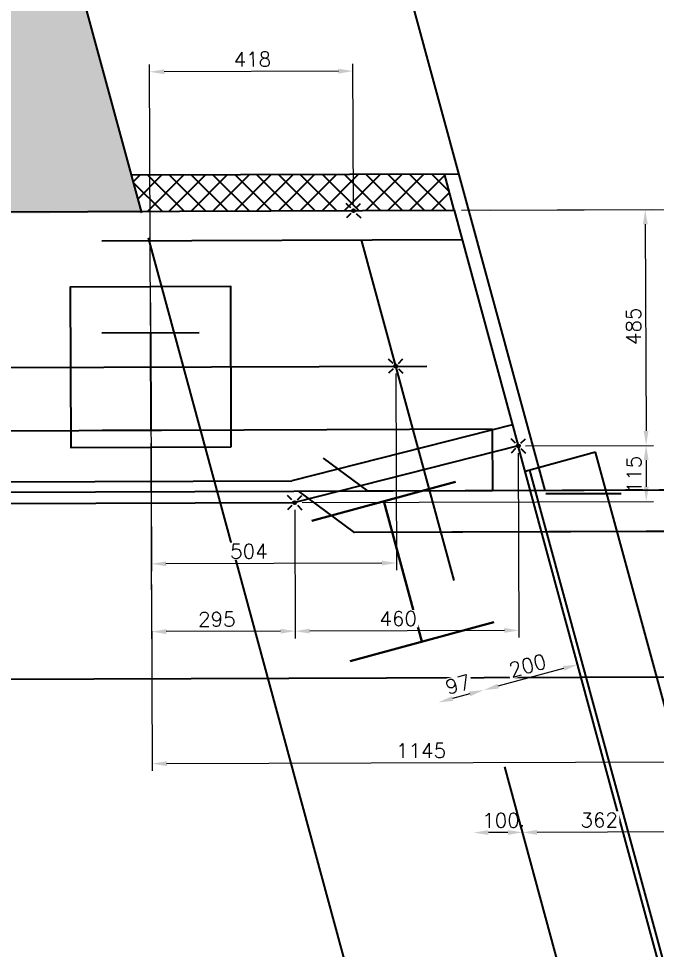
# Model space of a CAD drawing. Header units: metres. Extents: x -16741 to 19994, y 5629700 to 5668838.
# Drawn here: x 16724.744 to 16726.054, y 5649274.157 to 5649276.071 of the extents above; entities that cross this region are included whole.
import ezdxf

# ---------------------------------------------------------------- set-up
doc = ezdxf.new("R2010")
doc.units = ezdxf.units.M
for name, pattern in [('CB178108 - Hwy 560 Bridge Replacement Linework$0$CENTERX2', [101.6, 63.5, -12.7, 12.7, -12.7]), ('CB178108 - Hwy 560 Bridge Replacement Linework$0$HIDDEN2', [4.7625, 3.175, -1.5875]), ('CENTERX2', [101.6, 63.5, -12.7, 12.7, -12.7]), ('DGN Style 4', [17.145521, 8.572761, -4.28638, 0, -4.28638]), ('HIDDEN2', [4.7625, 3.175, -1.5875])]:
    doc.linetypes.add(name, pattern=pattern)
for name, color, linetype in [('CB178108 - Hwy 560 Bridge Replacement Linework$0$S-BR-BRIDGERAIL', 139, 'Continuous'), ('CB178108 - Hwy 560 Bridge Replacement Linework$0$S-BR-CEN', 1, 'CB178108 - Hwy 560 Bridge Replacement Linework$0$CENTERX2'), ('CB178108 - Hwy 560 Bridge Replacement Linework$0$S-BR-DECK', 2, 'Continuous'), ('CB178108 - Hwy 560 Bridge Replacement Linework$0$S-BR-DIM', 1, 'Continuous'), ('CB178108 - Hwy 560 Bridge Replacement Linework$0$S-BR-POST', 139, 'Continuous'), ('CB178108 - Hwy 560 Bridge Replacement Linework$0$S-BR-PRECAST', 21, 'Continuous'), ('Existing Highway 560 (Glenmore Tr) Surface$0$S-RD-EOP', 64, 'Continuous'), ('S-BR-ABUT', 21, 'Continuous'), ('S-BR-ABUTMENT-HDD-THIN', 67, 'HIDDEN2'), ('S-BR-BRIDGERAIL', 139, 'Continuous'), ('S-BR-CEN', 1, 'CENTERX2'), ('S-BR-DECK', 2, 'Continuous'), ('S-BR-DIM', 1, 'Continuous'), ('S-BR-PIER', 21, 'Continuous'), ('S-BR-PILE-HDD', 21, 'HIDDEN2'), ('S-BR-POST', 139, 'Continuous'), ('S-BR-PRECAST', 21, 'Continuous'), ('S-BR-RIP-RAP', 252, 'Continuous')]:
    doc.layers.add(name, color=color, linetype=linetype)
doc.layers.add('S-BR-CEN-DGN4', color=1, linetype='DGN Style 4', lineweight=30)
doc.layers.add('S-BR-ELEVATIONS-NPLOT', color=8, linetype='Continuous', plot=False)
doc.styles.add('AT Text Standard', font='simplex.shx', dxfattribs={"oblique": 1e-05, "height": 3})
doc.styles.add('AT_Font_Prop_3.0', font='font005.shx', dxfattribs={"height": 3})
doc.dimstyles.new('AT Dim Standard (Meters)', dxfattribs={"dimtxt": 3, "dimasz": 3, "dimexe": 1.5, "dimexo": 1.5, "dimgap": 1, "dimtad": 1, "dimdec": 3, "dimzin": 0, "dimdsep": 46, "dimtxsty": 'AT_Font_Prop_3.0', "dimcen": -1.5, "dimclrd": 256, "dimclre": 256, "dimclrt": 2, "dimaunit": 1, "dimadec": 3, "dimazin": 0, "dimtfac": 1, "dimtdec": 3, "dimtmove": 0, "dimatfit": 3, "dimfxl": 1, "dimtfill": 1, "dimtolj": 1, "dimtzin": 0, "dimlwd": 15, "dimlwe": 15, "dimarcsym": 0})
doc.dimstyles.new('AT Dim Standard (Millimeters)', dxfattribs={"dimtxt": 3, "dimasz": 3, "dimexe": 1.5, "dimexo": 1.5, "dimgap": 1, "dimtad": 1, "dimdec": 0, "dimlfac": 1000, "dimzin": 0, "dimdsep": 46, "dimtxsty": 'AT Text Standard', "dimcen": -1.5, "dimclrd": 256, "dimclre": 256, "dimclrt": 7, "dimaunit": 1, "dimadec": 3, "dimazin": 0, "dimtfac": 1, "dimtdec": 0, "dimtmove": 0, "dimatfit": 3, "dimfxl": 1, "dimtfill": 1, "dimtolj": 1, "dimtzin": 0, "dimlwd": 15, "dimlwe": 15, "dimarcsym": 0})

# ---------------------------------------------------------------- blocks, each defined once
blk = doc.blocks.new('HP')
at = {"layer": 'S-BR-PILE-HDD', "ltscale": 0.1}
for p, q in [((-0.153, 0.1495), (0.153, 0.1495)), ((0, -0.1495), (0, 0.1495)), ((-0.153, -0.1495), (0.153, -0.1495))]:
    blk.add_line(p, q, dxfattribs=at)
blk = doc.blocks.new('*D112')
at = {"layer": 'Defpoints', "color": 0, "lineweight": 30, "transparency": 16777216}
for p in [(16731.3667, 5649276.6154), (16725.1715, 5649276.5939), (16729.1688, 5649262.4477)]:
    blk.add_point(p, dxfattribs=at)
at = {"layer": 'S-BR-ELEVATIONS-NPLOT', "lineweight": 15, "transparency": 16777216}
for p, q in [((16725.2465, 5649276.5942), (16731.4417, 5649276.6156)), ((16731.4152, 5649262.6054), (16731.3672, 5649276.4654)), ((16729.2438, 5649262.4479), (16731.4907, 5649262.4557))]:
    blk.add_line(p, q, dxfattribs=at)
at = {"layer": 'S-BR-ELEVATIONS-NPLOT', "lineweight": 30, "transparency": 16777216}
for points in [[(16731.3422, 5649276.4653), (16731.3922, 5649276.4654), (16731.3667, 5649276.6154)], [(16731.3902, 5649262.6054), (16731.4402, 5649262.6055), (16731.4157, 5649262.4554)]]:
    blk.add_solid(points, dxfattribs=at)
at = {"layer": 'S-BR-ELEVATIONS-NPLOT', "color": 8, "transparency": 16777216, "insert": (16731.2662, 5649269.535), "char_height": 0.15, "attachment_point": 5, "rotation": 90.1985, "style": 'AT Text Standard', "bg_fill": 3, "box_fill_scale": 1.1, "bg_fill_color": 256, "bg_fill_true_color": 13158600, "bg_fill_transparency": 0}
blk.add_mtext('\\A1;14160', dxfattribs=at)
blk = doc.blocks.new('*D119')
at = {"layer": 'Defpoints', "color": 0, "lineweight": 30, "transparency": 16777216}
for p in [(16730.4745, 5649275.6933), (16725.639, 5649275.6765), (16728.9834, 5649263.366)]:
    blk.add_point(p, dxfattribs=at)
at = {"layer": 'S-BR-ELEVATIONS-NPLOT', "lineweight": 15, "transparency": 16777216}
for p, q in [((16725.714, 5649275.6768), (16730.5495, 5649275.6935)), ((16730.5167, 5649263.5213), (16730.4751, 5649275.5433)), ((16729.0584, 5649263.3663), (16730.5922, 5649263.3716))]:
    blk.add_line(p, q, dxfattribs=at)
at = {"layer": 'S-BR-ELEVATIONS-NPLOT', "lineweight": 30, "transparency": 16777216}
for points in [[(16730.4501, 5649275.5432), (16730.5001, 5649275.5433), (16730.4745, 5649275.6933)], [(16730.4917, 5649263.5212), (16730.5417, 5649263.5214), (16730.5172, 5649263.3713)]]:
    blk.add_solid(points, dxfattribs=at)
at = {"layer": 'S-BR-ELEVATIONS-NPLOT', "color": 8, "transparency": 16777216, "insert": (16730.3709, 5649269.5319), "char_height": 0.15, "attachment_point": 5, "rotation": 90.1985, "style": 'AT Text Standard', "bg_fill": 3, "box_fill_scale": 1.1, "bg_fill_color": 256, "bg_fill_true_color": 13158600, "bg_fill_transparency": 0}
blk.add_mtext('\\A1;12322', dxfattribs=at)
blk = doc.blocks.new('*D121')
at = {"layer": 'Defpoints', "color": 0, "lineweight": 30, "transparency": 16777216}
for p in [(16726.0405, 5649275.0939), (16723.1837, 5649269.507), (16726.7414, 5649269.5193)]:
    blk.add_point(p, dxfattribs=at)
at = {"layer": 'S-BR-ELEVATIONS-NPLOT', "lineweight": 15, "transparency": 16777216}
for p, q in [((16726.1155, 5649275.0942), (16726.7971, 5649275.0965)), ((16726.7226, 5649274.9463), (16726.7409, 5649269.6693)), ((16723.2587, 5649269.5072), (16726.8164, 5649269.5195))]:
    blk.add_line(p, q, dxfattribs=at)
at = {"layer": 'S-BR-ELEVATIONS-NPLOT', "lineweight": 30, "transparency": 16777216}
for points in [[(16726.6976, 5649274.9462), (16726.7476, 5649274.9463), (16726.7221, 5649275.0963)], [(16726.7159, 5649269.6692), (16726.7659, 5649269.6694), (16726.7414, 5649269.5193)]]:
    blk.add_solid(points, dxfattribs=at)
at = {"layer": 'S-BR-ELEVATIONS-NPLOT', "color": 8, "transparency": 16777216, "insert": (16726.6067, 5649272.3073), "char_height": 0.15, "attachment_point": 5, "rotation": 90.1985, "style": 'AT Text Standard', "bg_fill": 3, "box_fill_scale": 1.1, "bg_fill_color": 256, "bg_fill_true_color": 13158600, "bg_fill_transparency": 0}
blk.add_mtext('\\A1;5577', dxfattribs=at)
blk = doc.blocks.new('*D285')
at = {"layer": 'Defpoints', "color": 0, "lineweight": 30, "transparency": 16777216}
for p in [(16725.639, 5649275.6765), (16725.7707, 5649275.192), (16726.0333, 5649275.1929)]:
    blk.add_point(p, dxfattribs=at)
at = {"layer": 'S-BR-ELEVATIONS-NPLOT', "lineweight": 15, "transparency": 16777216}
for p, q in [((16725.654, 5649275.6766), (16726.0466, 5649275.6779)), ((16726.0317, 5649275.6479), (16726.0332, 5649275.2229)), ((16725.7857, 5649275.192), (16726.0483, 5649275.1929))]:
    blk.add_line(p, q, dxfattribs=at)
at = {"layer": 'S-BR-ELEVATIONS-NPLOT', "lineweight": 30, "transparency": 16777216}
for points in [[(16726.0267, 5649275.6478), (16726.0367, 5649275.6479), (16726.0316, 5649275.6779)], [(16726.0282, 5649275.2229), (16726.0382, 5649275.2229), (16726.0333, 5649275.1929)]]:
    blk.add_solid(points, dxfattribs=at)
at = {"layer": 'S-BR-ELEVATIONS-NPLOT', "color": 8, "transparency": 16777216, "insert": (16726.0075, 5649275.438), "char_height": 0.03, "attachment_point": 5, "rotation": 90.1985, "style": 'AT Text Standard', "bg_fill": 3, "box_fill_scale": 1.1, "bg_fill_color": 256, "bg_fill_true_color": 13158600, "bg_fill_transparency": 0}
blk.add_mtext('\\A1;485', dxfattribs=at)
blk = doc.blocks.new('*D286')
at = {"layer": 'Defpoints', "color": 0, "lineweight": 30, "transparency": 16777216}
for p in [(16725.7707, 5649275.192), (16725.3111, 5649275.0754), (16725.312, 5649274.8111)]:
    blk.add_point(p, dxfattribs=at)
at = {"layer": 'S-BR-ELEVATIONS-NPLOT', "lineweight": 15, "transparency": 16777216}
for p, q in [((16725.7707, 5649275.177), (16725.772, 5649274.7977)), ((16725.3111, 5649275.0604), (16725.312, 5649274.7961)), ((16725.742, 5649274.8126), (16725.342, 5649274.8112))]:
    blk.add_line(p, q, dxfattribs=at)
at = {"layer": 'S-BR-ELEVATIONS-NPLOT', "lineweight": 30, "transparency": 16777216}
for points in [[(16725.342, 5649274.8162), (16725.342, 5649274.8062), (16725.312, 5649274.8111)], [(16725.742, 5649274.8176), (16725.742, 5649274.8076), (16725.772, 5649274.8127)]]:
    blk.add_solid(points, dxfattribs=at)
at = {"layer": 'S-BR-ELEVATIONS-NPLOT', "color": 8, "transparency": 16777216, "insert": (16725.5238, 5649274.8368), "char_height": 0.03, "attachment_point": 5, "rotation": 0.1985, "style": 'AT Text Standard', "bg_fill": 3, "box_fill_scale": 1.1, "bg_fill_color": 256, "bg_fill_true_color": 13158600, "bg_fill_transparency": 0}
blk.add_mtext('\\A1;460', dxfattribs=at)
blk = doc.blocks.new('*D287')
at = {"layer": 'Defpoints', "color": 0, "lineweight": 30, "transparency": 16777216}
for p in [(16725.0156, 5649275.2124), (16725.3111, 5649275.0754), (16725.017, 5649274.8101)]:
    blk.add_point(p, dxfattribs=at)
at = {"layer": 'S-BR-ELEVATIONS-NPLOT', "lineweight": 15, "transparency": 16777216}
for p, q in [((16725.0156, 5649275.1974), (16725.017, 5649274.7951)), ((16725.3111, 5649275.0604), (16725.312, 5649274.7961)), ((16725.282, 5649274.811), (16725.047, 5649274.8102))]:
    blk.add_line(p, q, dxfattribs=at)
at = {"layer": 'S-BR-ELEVATIONS-NPLOT', "lineweight": 30, "transparency": 16777216}
for points in [[(16725.047, 5649274.8152), (16725.047, 5649274.8052), (16725.017, 5649274.8101)], [(16725.282, 5649274.816), (16725.282, 5649274.806), (16725.312, 5649274.8111)]]:
    blk.add_solid(points, dxfattribs=at)
at = {"layer": 'S-BR-ELEVATIONS-NPLOT', "color": 8, "transparency": 16777216, "insert": (16725.151, 5649274.8355), "char_height": 0.03, "attachment_point": 5, "rotation": 0.1985, "style": 'AT Text Standard', "bg_fill": 3, "box_fill_scale": 1.1, "bg_fill_color": 256, "bg_fill_true_color": 13158600, "bg_fill_transparency": 0}
blk.add_mtext('\\A1;295', dxfattribs=at)
blk = doc.blocks.new('*D288')
at = {"layer": 'Defpoints', "color": 0, "lineweight": 30, "transparency": 16777216}
for p in [(16725.7707, 5649275.192), (16725.3111, 5649275.0754), (16726.0337, 5649275.0779)]:
    blk.add_point(p, dxfattribs=at)
at = {"layer": 'S-BR-ELEVATIONS-NPLOT', "lineweight": 15, "transparency": 16777216}
for p, q in [((16725.7857, 5649275.192), (16726.0483, 5649275.1929)), ((16726.0334, 5649275.1629), (16726.0336, 5649275.1079)), ((16725.3261, 5649275.0754), (16726.0487, 5649275.0779))]:
    blk.add_line(p, q, dxfattribs=at)
at = {"layer": 'S-BR-ELEVATIONS-NPLOT', "lineweight": 30, "transparency": 16777216}
for points in [[(16726.0284, 5649275.1629), (16726.0384, 5649275.1629), (16726.0333, 5649275.1929)], [(16726.0286, 5649275.1079), (16726.0386, 5649275.1079), (16726.0337, 5649275.0779)]]:
    blk.add_solid(points, dxfattribs=at)
at = {"layer": 'S-BR-ELEVATIONS-NPLOT', "color": 8, "transparency": 16777216, "insert": (16726.0085, 5649275.1332), "char_height": 0.03, "attachment_point": 5, "rotation": 90.1985, "style": 'AT Text Standard', "bg_fill": 3, "box_fill_scale": 1.1, "bg_fill_color": 256, "bg_fill_true_color": 13158600, "bg_fill_transparency": 0}
blk.add_mtext('\\A1;115', dxfattribs=at)
blk = doc.blocks.new('*D289')
at = {"layer": 'Defpoints', "color": 0, "lineweight": 30, "transparency": 16777216}
for p in [(16725.013, 5649275.9614), (16725.432, 5649275.6758), (16725.0149, 5649275.4243)]:
    blk.add_point(p, dxfattribs=at)
at = {"layer": 'S-BR-ELEVATIONS-NPLOT', "lineweight": 15, "transparency": 16777216}
for p, q in [((16725.0148, 5649275.4393), (16725.0129, 5649275.9764)), ((16725.4319, 5649275.6908), (16725.4309, 5649275.9778)), ((16725.401, 5649275.9627), (16725.043, 5649275.9615))]:
    blk.add_line(p, q, dxfattribs=at)
at = {"layer": 'S-BR-ELEVATIONS-NPLOT', "lineweight": 30, "transparency": 16777216}
for points in [[(16725.043, 5649275.9665), (16725.043, 5649275.9565), (16725.013, 5649275.9614)], [(16725.401, 5649275.9677), (16725.401, 5649275.9577), (16725.431, 5649275.9628)]]:
    blk.add_solid(points, dxfattribs=at)
at = {"layer": 'S-BR-ELEVATIONS-NPLOT', "color": 8, "transparency": 16777216, "insert": (16725.2241, 5649275.9871), "char_height": 0.03, "attachment_point": 5, "rotation": 0.1985, "style": 'AT Text Standard', "bg_fill": 3, "box_fill_scale": 1.1, "bg_fill_color": 256, "bg_fill_true_color": 13158600, "bg_fill_transparency": 0}
blk.add_mtext('\\A1;418', dxfattribs=at)
blk = doc.blocks.new('*D290')
at = {"layer": 'Defpoints', "color": 0, "lineweight": 30, "transparency": 16777216}
for p in [(16725.0146, 5649275.5018), (16725.5188, 5649275.3561), (16725.0165, 5649274.9495)]:
    blk.add_point(p, dxfattribs=at)
at = {"layer": 'S-BR-ELEVATIONS-NPLOT', "lineweight": 15, "transparency": 16777216}
for p, q in [((16725.0146, 5649275.4868), (16725.0165, 5649274.9345)), ((16725.5189, 5649275.3411), (16725.5203, 5649274.9362)), ((16725.4902, 5649274.9511), (16725.0465, 5649274.9496))]:
    blk.add_line(p, q, dxfattribs=at)
at = {"layer": 'S-BR-ELEVATIONS-NPLOT', "lineweight": 30, "transparency": 16777216}
for points in [[(16725.0465, 5649274.9546), (16725.0465, 5649274.9446), (16725.0165, 5649274.9495)], [(16725.4902, 5649274.9561), (16725.4902, 5649274.9461), (16725.5202, 5649274.9512)]]:
    blk.add_solid(points, dxfattribs=at)
at = {"layer": 'S-BR-ELEVATIONS-NPLOT', "color": 8, "transparency": 16777216, "insert": (16725.2169, 5649274.9752), "char_height": 0.03, "attachment_point": 5, "rotation": 0.1985, "style": 'AT Text Standard', "bg_fill": 3, "box_fill_scale": 1.1, "bg_fill_color": 256, "bg_fill_true_color": 13158600, "bg_fill_transparency": 0}
blk.add_mtext('\\A1;504', dxfattribs=at)
blk = doc.blocks.new('*D291')
at = {"layer": 'Defpoints', "color": 0, "lineweight": 30, "transparency": 16777216}
blk.add_point((16725.6793, 5649274.3968), dxfattribs=at)
blk.add_point((16725.6793, 5649274.3968), dxfattribs=at)
at = {"layer": 'S-BR-ELEVATIONS-NPLOT', "lineweight": 15, "transparency": 16777216}
blk.add_line((16725.7493, 5649274.3971), (16725.7093, 5649274.3969), dxfattribs=at)
at = {"layer": 'S-BR-ELEVATIONS-NPLOT', "lineweight": 30, "transparency": 16777216}
for points in [[(16725.7093, 5649274.4019), (16725.7093, 5649274.3919), (16725.6793, 5649274.3968)], [(16725.7493, 5649274.4021), (16725.7493, 5649274.3921), (16725.7793, 5649274.3972)]]:
    blk.add_solid(points, dxfattribs=at)
at = {"layer": 'S-BR-ELEVATIONS-NPLOT', "color": 8, "transparency": 16777216, "insert": (16725.735, 5649274.422), "char_height": 0.03, "attachment_point": 5, "rotation": 0.1985, "style": 'AT Text Standard', "bg_fill": 3, "box_fill_scale": 1.1, "bg_fill_color": 256, "bg_fill_true_color": 13158600, "bg_fill_transparency": 0}
blk.add_mtext('\\A1;100', dxfattribs=at)
at = {"layer": 'Defpoints', "color": 0, "lineweight": 30, "transparency": 16777216}
blk.add_point((16725.7793, 5649274.3972), dxfattribs=at)
blk = doc.blocks.new('*D292')
at = {"layer": 'Defpoints', "color": 0, "lineweight": 30, "transparency": 16777216}
for p in [(16725.7793, 5649274.3972), (16725.7793, 5649274.3945), (16726.1409, 5649274.3984)]:
    blk.add_point(p, dxfattribs=at)
at = {"layer": 'S-BR-ELEVATIONS-NPLOT', "lineweight": 15, "transparency": 16777216}
for p, q in [((16725.7793, 5649274.4095), (16725.7793, 5649274.4122)), ((16726.1109, 5649274.3983), (16725.8093, 5649274.3973))]:
    blk.add_line(p, q, dxfattribs=at)
at = {"layer": 'S-BR-ELEVATIONS-NPLOT', "lineweight": 30, "transparency": 16777216}
for points in [[(16725.8093, 5649274.4023), (16725.8093, 5649274.3923), (16725.7793, 5649274.3972)], [(16726.1109, 5649274.4033), (16726.111, 5649274.3933), (16726.1409, 5649274.3984)]]:
    blk.add_solid(points, dxfattribs=at)
at = {"layer": 'S-BR-ELEVATIONS-NPLOT', "color": 8, "transparency": 16777216, "insert": (16725.937, 5649274.4227), "char_height": 0.03, "attachment_point": 5, "rotation": 0.1985, "style": 'AT Text Standard', "bg_fill": 3, "box_fill_scale": 1.1, "bg_fill_color": 256, "bg_fill_true_color": 13158600, "bg_fill_transparency": 0}
blk.add_mtext('\\A1;362', dxfattribs=at)
blk = doc.blocks.new('*D293')
at = {"layer": 'Defpoints', "color": 0, "lineweight": 30, "transparency": 16777216}
for p in [(16725.8928, 5649274.7424), (16725.6998, 5649274.6899), (16725.6998, 5649274.6899)]:
    blk.add_point(p, dxfattribs=at)
at = {"layer": 'S-BR-ELEVATIONS-NPLOT', "lineweight": 15, "transparency": 16777216}
blk.add_line((16725.8638, 5649274.7345), (16725.7287, 5649274.6978), dxfattribs=at)
at = {"layer": 'S-BR-ELEVATIONS-NPLOT', "lineweight": 30, "transparency": 16777216}
for points in [[(16725.8625, 5649274.7393), (16725.8652, 5649274.7297), (16725.8928, 5649274.7424)], [(16725.7274, 5649274.7026), (16725.7301, 5649274.693), (16725.6998, 5649274.6899)]]:
    blk.add_solid(points, dxfattribs=at)
at = {"layer": 'S-BR-ELEVATIONS-NPLOT', "color": 8, "transparency": 16777216, "insert": (16725.7897, 5649274.7403), "char_height": 0.03, "attachment_point": 5, "rotation": 15.1985, "style": 'AT Text Standard', "bg_fill": 3, "box_fill_scale": 1.1, "bg_fill_color": 256, "bg_fill_true_color": 13158600, "bg_fill_transparency": 0}
blk.add_mtext('\\A1;200', dxfattribs=at)
blk = doc.blocks.new('*D294')
at = {"layer": 'Defpoints', "color": 0, "lineweight": 30, "transparency": 16777216}
for p in [(16725.6998, 5649274.6899), (16725.6066, 5649274.6646), (16725.6066, 5649274.6646)]:
    blk.add_point(p, dxfattribs=at)
at = {"layer": 'S-BR-ELEVATIONS-NPLOT', "lineweight": 15, "transparency": 16777216}
blk.add_line((16725.6708, 5649274.6821), (16725.6355, 5649274.6725), dxfattribs=at)
at = {"layer": 'S-BR-ELEVATIONS-NPLOT', "lineweight": 30, "transparency": 16777216}
for points in [[(16725.6695, 5649274.6869), (16725.6722, 5649274.6773), (16725.6998, 5649274.6899)], [(16725.6342, 5649274.6773), (16725.6368, 5649274.6677), (16725.6066, 5649274.6646)]]:
    blk.add_solid(points, dxfattribs=at)
at = {"layer": 'S-BR-ELEVATIONS-NPLOT', "color": 8, "transparency": 16777216, "insert": (16725.6466, 5649274.7014), "char_height": 0.03, "attachment_point": 5, "rotation": 15.1985, "style": 'AT Text Standard', "bg_fill": 3, "box_fill_scale": 1.1, "bg_fill_color": 256, "bg_fill_true_color": 13158600, "bg_fill_transparency": 0}
blk.add_mtext('\\A1;97', dxfattribs=at)
blk = doc.blocks.new('*D295')
at = {"layer": 'Defpoints', "color": 0, "lineweight": 30, "transparency": 16777216}
for p in [(16725.0166, 5649274.922), (16726.1616, 5649274.926), (16726.1629, 5649274.5425)]:
    blk.add_point(p, dxfattribs=at)
at = {"layer": 'S-BR-ELEVATIONS-NPLOT', "lineweight": 15, "transparency": 16777216}
for p, q in [((16725.0166, 5649274.907), (16725.018, 5649274.5235)), ((16726.1616, 5649274.911), (16726.163, 5649274.5275)), ((16725.0479, 5649274.5386), (16726.1329, 5649274.5424))]:
    blk.add_line(p, q, dxfattribs=at)
at = {"layer": 'S-BR-ELEVATIONS-NPLOT', "lineweight": 30, "transparency": 16777216}
for points in [[(16725.0479, 5649274.5436), (16725.0479, 5649274.5336), (16725.0179, 5649274.5385)], [(16726.1329, 5649274.5474), (16726.1329, 5649274.5374), (16726.1629, 5649274.5425)]]:
    blk.add_solid(points, dxfattribs=at)
at = {"layer": 'S-BR-ELEVATIONS-NPLOT', "color": 8, "transparency": 16777216, "insert": (16725.5708, 5649274.5654), "char_height": 0.03, "attachment_point": 5, "rotation": 0.1985, "style": 'AT Text Standard', "bg_fill": 3, "box_fill_scale": 1.1, "bg_fill_color": 256, "bg_fill_true_color": 13158600, "bg_fill_transparency": 0}
blk.add_mtext('\\A1;1145', dxfattribs=at)
blk = doc.blocks.new('*D372')
at = {"layer": 'Defpoints', "color": 0, "lineweight": 30, "transparency": 16777216}
for p in [(16723.7743, 5649281.027), (16741.4506, 5649269.5702), (16741.4507, 5649269.5702)]:
    blk.add_point(p, dxfattribs=at)
at = {"layer": 'S-BR-DIM', "lineweight": 15, "transparency": 16777216}
for p, q in [((16723.9993, 5649281.0278), (16741.6357, 5649281.0889)), ((16741.4123, 5649280.6381), (16741.4491, 5649270.0202)), ((16741.2257, 5649269.5695), (16741.2256, 5649269.5695))]:
    blk.add_line(p, q, dxfattribs=at)
at = {"layer": 'S-BR-DIM', "lineweight": 30, "transparency": 16777216}
for points in [[(16741.3373, 5649280.6379), (16741.4873, 5649280.6384), (16741.4107, 5649281.0881)], [(16741.3741, 5649270.02), (16741.5241, 5649270.0205), (16741.4506, 5649269.5702)]]:
    blk.add_solid(points, dxfattribs=at)
at = {"layer": 'S-BR-DIM', "color": 2, "lineweight": -3, "transparency": 16777216, "insert": (16741.0557, 5649275.3279), "char_height": 0.45, "attachment_point": 5, "rotation": 90.1985, "style": 'AT_Font_Prop_3.0', "bg_fill": 3, "box_fill_scale": 1.1, "bg_fill_color": 256, "bg_fill_true_color": 13158600, "bg_fill_transparency": 0}
blk.add_mtext('\\A1;12.000', dxfattribs=at)

msp = doc.modelspace()

# ---------------------------------------------------------------- hatches: boundary and pattern name
at = {"layer": 'S-BR-RIP-RAP'}
h = msp.add_hatch(dxfattribs=at)
h.set_pattern_fill('GRAVEL', color=256, scale=0.05, angle=15.1985)
h.set_pattern_definition([(243.2112611336, (19569.89406, -53.97544), (-6.8081100797832, -13.6937992223326), [0.17086072, -16.91524181978]), (200.1682146336, (19569.81705, -54.127964), (14.37401018595626, 5.22095117521753), [0.29320236, -29.02702444676]), (147.7089207336, (19569.541824, -54.22905), (15.9182218670842, -10.1519019198502), [0.20674076, -20.46736139705]), (282.4721626336, (19569.147085, -54.6653), (-5.43337232722186, 24.84454397153945), [0.26700226, -26.43321871287]), (308.0321278136, (19569.20475, -54.926), (-10.12327038014886, 13.042219780788), [0.26181685, -25.91990387267]), (12.4721626336, (19569.366054, -55.132223), (-24.84454397153945, -5.43337232722186), [0.26700226, -26.43321871287]), (52.8927141036, (19569.626756, -55.07456), (-12.60306156136435, -16.5841170787119), [0.35309683, -34.95655765712]), (87.4538020036, (19569.83978, -54.792963), (1.2542113669528, 29.29338925162115), [0.33335976, -33.00262830095]), (136.6280392536, (19569.85459, -54.45993), (-14.13295744278836, 13.26895677588624), [0.2679065, -26.52277284936]), (190.4348319336, (19569.65985, -54.27595), (13.8143256077462, 2.4368438610523), [0.30585664, -14.986968475]), (237.5959114336, (19569.35905, -54.331348), (-11.04453413613118, -17.4767492891508), [0.39553896, -39.1583862561]), (154.0125484636, (19570.36374, -54.34794), (-10.5767443712983, 5.0228456580082), [0.13500227, -13.36528291217]), (186.6677080336, (19570.242386, -54.28878), (16.5984328507951, 1.8771592627415), [0.25684099, -25.42731949852]), (240.198473634, (19569.9873, -54.3186), (0.3329476074, -1.22557981818), [0.17960467, -1.6164465542]), (218.3970641436, (19569.86154, -54.19484), (5.462003876376, 4.115897672973), [0.09672066, -9.57531118445]), (306.9998831236, (19569.78573, -54.25491), (-2.224422640612, 3.34379184698), [0.13678281, -6.702376495]), (46.1622301636, (19569.86805, -54.36415), (3.010844239862, 3.450002458447), [0.22215983, -7.18314907645]), (176.763524814, (19570.02192, -54.2039), (2.784107243786, -0.559684603232), [0.16064357, -3.8554490584]), (31.5880139676, (19569.0749, -54.44802), (11.2569553595851, 7.0062155285369), [0.225044, -22.27941333627]), (85.5446495736, (19569.2666, -54.33014), (-1.2398955918046, -14.8131684295272), [0.18879947, -18.6911078391]), (308.3970641436, (19569.95533, -53.9588), (-4.1158976729763, 5.46200387638), [0.19344005, -9.47859179445]), (358.8089333036, (19570.07548, -54.1104), (-13.2546410040096, 0.34726337960725), [0.225044, -22.27941333627]), (354.6424284136, (19569.28133, -55.20788), (-6.793794305693, 0.7864215993566), [0.2170176, -10.63386715655]), (309.9736142336, (19569.4974, -55.228145), (-9.7903227786871, 11.8166399576657), [0.18183606, -18.00179669036]), (81.9998831236, (19570.30054, -55.18104), (0.78642159893, 6.7937943057424), [0.19344005, -9.47859179445]), (32.5524982736, (19570.32746, -54.989485), (-14.600747206124, -9.2306381698584), [0.21289137, -21.0761879901]), (84.6424284136, (19569.7, -55.34419), (-0.786421599404, -6.7937943056874), [0.1085088, -10.74237595655]), (116.5084061076, (19570.227, -55.20102), (-2.557370247779, 4.569371665314), [0.0647573, -6.41099748226]), (181.1622301656, (19570.1981, -55.14307), (4.009687061935, -0.226736995978), [0.26181685, -4.97452729453]), (201.2074795936, (19569.93634, -55.14838), (11.9228505741461, 4.5550558928034), [0.2426335, -24.02068243167]), (318.8885411636, (19569.89802, -54.47446), (-1.891475033126, 2.118212028826), [0.18316194, -4.39588817984]), (8.3557002236, (19570.03602, -54.59489), (21.50075212366727, 3.2089496905704), [0.31977838, -31.65800453252]), (76.1438695336, (19570.3524, -54.54842), (-2.5716860210693, -9.9108491568098), [0.13075412, -12.94469615906]), (105.198473634, (19570.3837, -54.4215), (-1.55852742558, 0.89263221078), [0.0762, -1.1938]), (135.4549107936, (19569.90184, -55.11827), (7.2329525240083, -7.2472682981547), [0.17643348, -17.4669703866]), (63.2112611336, (19569.77609, -54.99451), (6.808110079831, 13.6937992223085), [0.34172144, -16.74438109978]), (15.198473634, (19569.9301, -54.6895), (0.89263221078, 1.55852742558), [0.3302, -0.9398]), (340.5033201336, (19570.24876, -54.6029), (14.5864314364269, -5.2495826453551), [0.20080478, -19.87965836207]), (269.2530777336, (19570.43805, -54.66992), (0.1062106115134, -5.2352668801126), [0.18491454, -9.0608250194]), (222.8444489936, (19570.43564, -54.854815), (-19.95654047268846, -18.58180272099424), [0.30107255, -29.80623221147]), (190.6245523736, (19570.21489, -55.059547), (-16.2654852437205, -3.102739078023), [0.31851473, -31.53292322812])])
h.paths.add_polyline_path([(16704.0703, 5649280.9588), (16699.0116, 5649280.9413, 0.414214), (16697.5168, 5649279.4361), (16697.5207, 5649278.3144), (16699.0087, 5649276.8367), (16699.3494, 5649275.5824), (16705.525, 5649275.6038)])
h.paths.add_polyline_path([(16725.2826, 5649278.6169), (16725.2795, 5649279.5322, 0.414214), (16723.7743, 5649281.027), (16717.3902, 5649281.0049), (16718.8449, 5649275.65), (16724.9963, 5649275.6713), (16724.7469, 5649276.5894)])

# ---------------------------------------------------------------- linework, layer by layer
at = {"layer": 'Existing Highway 560 (Glenmore Tr) Surface$0$S-RD-EOP'}
msp.add_line((16623.581, 5649274.362), (16812.667, 5649275.017), dxfattribs=at)
at = {"layer": 'S-BR-ABUT', "ltscale": 0.05}
for p, q in [((16724.7469, 5649276.5894), (16724.9963, 5649275.6713)), ((16725.4198, 5649276.5918), (16725.825, 5649275.1001))]:
    msp.add_line(p, q, dxfattribs=at)
at = {"layer": 'S-BR-ABUTMENT-HDD-THIN'}
for p, q in [((16728.3398, 5649263.3638), (16724.9963, 5649275.6713)), ((16728.8517, 5649263.8506), (16725.7707, 5649275.192)), ((16728.836, 5649263.9465), (16725.7945, 5649275.1424))]:
    msp.add_line(p, q, dxfattribs=at)
at = {"layer": 'S-BR-BRIDGERAIL'}
msp.add_line((16739.0113, 5649275.1458), (16725.7117, 5649275.0998), dxfattribs=at)
for points in [[(16739.0113, 5649275.1458), (16725.462, 5649275.0989), (16725.3706, 5649275.1667)], [(16739.0161, 5649275.0608), (16725.434, 5649275.0138), (16725.32, 5649275.0984)]]:
    msp.add_lwpolyline(points, dxfattribs=at)
at = {"layer": 'S-BR-CEN-DGN4', "linetype": 'DGN Style 4'}
msp.add_line((16729.4143, 5649260.6483), (16721.8285, 5649288.5718), dxfattribs=at)
at = {"layer": 'S-BR-POST'}
for p, q in [((16725.1149, 5649275.4247), (16724.9149, 5649275.424)), ((16725.0149, 5649275.4243), (16725.0155, 5649275.2243)), ((16725.1155, 5649275.2247), (16724.9155, 5649275.224))]:
    msp.add_line(p, q, dxfattribs=at)

# ---------------------------------------------------------------- block references
at = {"layer": 'S-BR-PIER', "rotation": 195.1984738825905}
msp.add_blockref('HP', (16725.5334, 5649274.934), dxfattribs=at)

# ---------------------------------------------------------------- next in the draw order: dimensions: what is measured, and where the dimension line sits
at = {"layer": 'S-BR-ELEVATIONS-NPLOT'}
dim = msp.add_linear_dim(base=(16731.3667, 5649276.6154), p1=(16729.1688, 5649262.4477), p2=(16725.1715, 5649276.5939), angle=90.1985, dimstyle='AT Dim Standard (Millimeters)', override={"dimclrt": 8}, dxfattribs=at)
dim.commit()
dim.dimension.update_dxf_attribs({"geometry": '*D112', "text_midpoint": (16731.2662, 5649269.535)})

# ---------------------------------------------------------------- next in the draw order: linework, layer by layer
at = {"layer": 'S-BR-ABUTMENT-HDD-THIN'}
msp.add_line((16728.9924, 5649263.9048), (16725.9296, 5649275.1791), dxfattribs=at)
at = {"layer": 'S-BR-DIM', "color": 1, "lineweight": -3}
for p, q in [((16725.5133, 5649275.3616), (16725.5041, 5649275.3707)), ((16725.5243, 5649275.3616), (16725.5335, 5649275.3708)), ((16725.5133, 5649275.3505), (16725.5042, 5649275.3413)), ((16725.5244, 5649275.3506), (16725.5336, 5649275.3414))]:
    msp.add_line(p, q, dxfattribs=at)
msp.add_circle((16725.5188, 5649275.3561), 0.00319, dxfattribs=at)
at = {"layer": 'S-BR-POST'}
msp.add_lwpolyline([(16725.1807, 5649275.1899), (16725.1795, 5649275.5199), (16724.8495, 5649275.5188), (16724.8507, 5649275.1888), (16725.1807, 5649275.1899)], dxfattribs=at)

# ---------------------------------------------------------------- next in the draw order: dimensions: what is measured, and where the dimension line sits
at = {"layer": 'S-BR-ELEVATIONS-NPLOT'}
dim = msp.add_linear_dim(base=(16730.4745, 5649275.6933), p1=(16728.9834, 5649263.366), p2=(16725.639, 5649275.6765), angle=90.1985, dimstyle='AT Dim Standard (Millimeters)', override={"dimclrt": 8}, dxfattribs=at)
dim.commit()
dim.dimension.update_dxf_attribs({"geometry": '*D119', "text_midpoint": (16730.3709, 5649269.5319)})

# ---------------------------------------------------------------- next in the draw order: linework, layer by layer
at = {"layer": 'S-BR-ABUTMENT-HDD-THIN'}
msp.add_line((16725.9296, 5649275.1791), (16725.7849, 5649275.1397), dxfattribs=at)
at = {"layer": 'S-BR-CEN', "color": 8, "ltscale": 0.1}
msp.add_line((16698.9129, 5649275.2639), (16726.0139, 5649275.3578), dxfattribs=at)
at = {"layer": 'S-BR-DECK'}
for p, q in [((16698.7051, 5649275.5832), (16725.639, 5649275.6765)), ((16725.639, 5649275.6765), (16725.7707, 5649275.192))]:
    msp.add_line(p, q, dxfattribs=at)
at = {"layer": 'S-BR-DIM', "color": 1, "lineweight": -3}
for p, q in [((16725.7651, 5649275.1975), (16725.7559, 5649275.2066)), ((16725.7762, 5649275.1975), (16725.7853, 5649275.2067)), ((16725.7651, 5649275.1864), (16725.756, 5649275.1772)), ((16725.7762, 5649275.1864), (16725.7854, 5649275.1773))]:
    msp.add_line(p, q, dxfattribs=at)
msp.add_circle((16725.7707, 5649275.192), 0.00319, dxfattribs=at)
at = {"layer": 'S-BR-PRECAST', "linetype": 'HIDDEN2', "ltscale": 0.25}
msp.add_line((16698.7214, 5649275.5233), (16725.6553, 5649275.6166), dxfattribs=at)

# ---------------------------------------------------------------- next in the draw order: dimensions: what is measured, and where the dimension line sits
at = {"layer": 'S-BR-ELEVATIONS-NPLOT'}
dim = msp.add_linear_dim(base=(16726.7414, 5649269.5193), p1=(16726.0405, 5649275.0939), p2=(16723.1837, 5649269.507), angle=270.1985, dimstyle='AT Dim Standard (Millimeters)', override={"dimclrt": 8}, dxfattribs=at)
dim.commit()
dim.dimension.update_dxf_attribs({"geometry": '*D121', "text_midpoint": (16726.6067, 5649272.3073)})

# ---------------------------------------------------------------- next in the draw order: linework, layer by layer
at = {"layer": 'S-BR-ABUTMENT-HDD-THIN'}
msp.add_line((16725.9822, 5649275.0937), (16725.8269, 5649275.0932), dxfattribs=at)
at = {"layer": 'S-BR-BRIDGERAIL'}
msp.add_lwpolyline([(16698.9954, 5649275.1342), (16725.7169, 5649275.2268), (16725.7174, 5649275.0998), (16698.9958, 5649275.0072)], close=True, dxfattribs=at)
at = {"layer": 'S-BR-DECK'}
for p, q in [((16699.3025, 5649275.0303), (16725.3054, 5649275.1203)), ((16699.2971, 5649274.9853), (16725.3111, 5649275.0754))]:
    msp.add_line(p, q, dxfattribs=at)
at = {"layer": 'S-BR-DIM', "color": 1, "lineweight": -3}
for p, q in [((16725.3055, 5649275.0809), (16725.2963, 5649275.09)), ((16725.3166, 5649275.0809), (16725.3257, 5649275.0901)), ((16725.3055, 5649275.0698), (16725.2964, 5649275.0606)), ((16725.3166, 5649275.0699), (16725.3258, 5649275.0607))]:
    msp.add_line(p, q, dxfattribs=at)
msp.add_circle((16725.3111, 5649275.0754), 0.00319, dxfattribs=at)

# ---------------------------------------------------------------- next in the draw order: block references
at = {"layer": 'S-BR-PIER', "rotation": 15.19847380619255}
msp.add_blockref('HP', (16725.5334, 5649274.934), dxfattribs=at)

# ---------------------------------------------------------------- next in the draw order: dimensions: what is measured, and where the dimension line sits
at = {"layer": 'S-BR-ELEVATIONS-NPLOT'}
for base, p1, p2, picture, middle in [((16725.013, 5649275.9614), (16725.432, 5649275.6758), (16725.0149, 5649275.4243), '*D289', (16725.2242, 5649275.9621)), ((16725.6793, 5649274.3968), (16725.7793, 5649274.3972), (16725.6793, 5649274.3968), '*D291', (16725.7351, 5649274.397))]:
    dim = msp.add_linear_dim(base=base, p1=p1, p2=p2, angle=180.1985, dimstyle='AT Dim Standard (Millimeters)', override={"dimclrt": 8}, dxfattribs=at)
    dim.commit()
    dim.dimension.update_dxf_attribs({"geometry": picture, "text_midpoint": middle, "dimtype": 160})

# ---------------------------------------------------------------- next in the draw order: linework, layer by layer
at = {"layer": 'CB178108 - Hwy 560 Bridge Replacement Linework$0$S-BR-DIM', "color": 1}
for p, q in [((16725.4264, 5649275.6813), (16725.4172, 5649275.6904)), ((16725.4375, 5649275.6813), (16725.4466, 5649275.6905)), ((16725.4265, 5649275.6702), (16725.4173, 5649275.661)), ((16725.4375, 5649275.6703), (16725.4467, 5649275.6611))]:
    msp.add_line(p, q, dxfattribs=at)
msp.add_circle((16725.432, 5649275.6758), 0.00319, dxfattribs=at)
at = {"layer": 'S-BR-ABUT', "ltscale": 0.05}
msp.add_line((16724.9752, 5649275.7492), (16725.6481, 5649275.7515), dxfattribs=at)
at = {"layer": 'S-BR-DIM', "color": 1, "lineweight": -3}
for p, q in [((16725.4264, 5649275.6813), (16725.4172, 5649275.6904)), ((16725.4375, 5649275.6813), (16725.4466, 5649275.6905)), ((16725.4265, 5649275.6702), (16725.4173, 5649275.661)), ((16725.4375, 5649275.6703), (16725.4467, 5649275.6611))]:
    msp.add_line(p, q, dxfattribs=at)
msp.add_circle((16725.432, 5649275.6758), 0.00319, dxfattribs=at)

# ---------------------------------------------------------------- next in the draw order: dimensions: what is measured, and where the dimension line sits
at = {"layer": 'S-BR-ELEVATIONS-NPLOT'}
for base, p1, p2, angle, picture, middle in [((16726.0333, 5649275.1929), (16725.639, 5649275.6765), (16725.7707, 5649275.192), 270.1985, '*D285', (16726.0325, 5649275.4381)), ((16725.7793, 5649274.3972), (16726.1409, 5649274.3984), (16725.7793, 5649274.3945), 180.1985, '*D292', (16725.9371, 5649274.3977))]:
    dim = msp.add_linear_dim(base=base, p1=p1, p2=p2, angle=angle, dimstyle='AT Dim Standard (Millimeters)', override={"dimclrt": 8}, dxfattribs=at)
    dim.commit()
    dim.dimension.update_dxf_attribs({"geometry": picture, "text_midpoint": middle, "dimtype": 160})
dim = msp.add_linear_dim(base=(16725.6998, 5649274.6899), p1=(16725.8928, 5649274.7424), p2=(16725.6998, 5649274.6899), angle=195.1985, dimstyle='AT Dim Standard (Millimeters)', override={"dimclrt": 8}, dxfattribs=at)
dim.commit()
dim.dimension.update_dxf_attribs({"geometry": '*D293', "text_midpoint": (16725.7897, 5649274.7403)})

# ---------------------------------------------------------------- next in the draw order: hatches: boundary and pattern name
h = msp.add_hatch(dxfattribs=at)
h.set_pattern_fill('ANSI37', color=256, scale=0.01, angle=180)
h.set_pattern_definition([(225.198474, (16853.735343, 5649093.767736), (0.022528275, -0.0223727364), []), (315.198474, (16853.735343, 5649093.767736), (0.0223727364, 0.022528275), [])])
h.paths.add_polyline_path([(16725.3034, 5649275.6753), (16725.639, 5649275.6765), (16725.6187, 5649275.7514), (16725.283, 5649275.7503)])
h.paths.add_polyline_path([(16725.0271, 5649275.6744), (16725.3034, 5649275.6753), (16725.283, 5649275.7503), (16725.0269, 5649275.7494)])
h.paths.add_polyline_path([(16724.9963, 5649275.6743), (16725.0271, 5649275.6744), (16725.0269, 5649275.7494), (16724.9752, 5649275.7492)])

# ---------------------------------------------------------------- next in the draw order: linework, layer by layer
at = {"layer": 'CB178108 - Hwy 560 Bridge Replacement Linework$0$S-BR-DECK'}
msp.add_line((16698.7051, 5649275.5832), (16725.639, 5649275.6765), dxfattribs=at)
at = {"layer": 'CB178108 - Hwy 560 Bridge Replacement Linework$0$S-BR-PRECAST', "linetype": 'CB178108 - Hwy 560 Bridge Replacement Linework$0$HIDDEN2', "ltscale": 0.25}
msp.add_line((16698.7214, 5649275.5233), (16725.6553, 5649275.6166), dxfattribs=at)
at = {"layer": 'S-BR-ABUT', "ltscale": 0.05}
msp.add_line((16725.639, 5649275.6765), (16725.6187, 5649275.7514), dxfattribs=at)

# ---------------------------------------------------------------- next in the draw order: dimensions: what is measured, and where the dimension line sits
at = {"layer": 'S-BR-ELEVATIONS-NPLOT'}
dim = msp.add_linear_dim(base=(16725.312, 5649274.8111), p1=(16725.7707, 5649275.192), p2=(16725.3111, 5649275.0754), angle=180.1985, dimstyle='AT Dim Standard (Millimeters)', override={"dimclrt": 8}, dxfattribs=at)
dim.commit()
dim.dimension.update_dxf_attribs({"geometry": '*D286', "text_midpoint": (16725.5239, 5649274.8118), "dimtype": 160})
dim = msp.add_linear_dim(base=(16725.6066, 5649274.6646), p1=(16725.6998, 5649274.6899), p2=(16725.6066, 5649274.6646), angle=195.1985, dimstyle='AT Dim Standard (Millimeters)', override={"dimclrt": 8}, dxfattribs=at)
dim.commit()
dim.dimension.update_dxf_attribs({"geometry": '*D294', "text_midpoint": (16725.6466, 5649274.7014)})

# ---------------------------------------------------------------- next in the draw order: dimensions: what is measured, and where the dimension line sits
dim = msp.add_linear_dim(base=(16725.017, 5649274.8101), p1=(16725.3111, 5649275.0754), p2=(16725.0156, 5649275.2124), angle=180.1985, dimstyle='AT Dim Standard (Millimeters)', override={"dimclrt": 8}, dxfattribs=at)
dim.commit()
dim.dimension.update_dxf_attribs({"geometry": '*D287', "text_midpoint": (16725.1511, 5649274.8105), "dimtype": 160})

# ---------------------------------------------------------------- next in the draw order: dimensions: what is measured, and where the dimension line sits
dim = msp.add_linear_dim(base=(16726.0337, 5649275.0779), p1=(16725.7707, 5649275.192), p2=(16725.3111, 5649275.0754), angle=270.1985, dimstyle='AT Dim Standard (Millimeters)', override={"dimclrt": 8}, dxfattribs=at)
dim.commit()
dim.dimension.update_dxf_attribs({"geometry": '*D288', "text_midpoint": (16726.0335, 5649275.1333), "dimtype": 160})

# ---------------------------------------------------------------- next in the draw order: linework, layer by layer
at = {"layer": 'CB178108 - Hwy 560 Bridge Replacement Linework$0$S-BR-DECK'}
msp.add_line((16725.639, 5649275.6765), (16725.7707, 5649275.192), dxfattribs=at)
at = {"layer": 'CB178108 - Hwy 560 Bridge Replacement Linework$0$S-BR-DIM', "color": 1}
for p, q in [((16725.7651, 5649275.1975), (16725.7559, 5649275.2066)), ((16725.7762, 5649275.1975), (16725.7853, 5649275.2067)), ((16725.7651, 5649275.1864), (16725.756, 5649275.1772)), ((16725.7762, 5649275.1864), (16725.7854, 5649275.1773))]:
    msp.add_line(p, q, dxfattribs=at)
msp.add_circle((16725.7707, 5649275.192), 0.00319, dxfattribs=at)
at = {"layer": 'S-BR-DECK'}
for p, q in [((16725.7589, 5649275.2354), (16725.3054, 5649275.1203)), ((16725.7707, 5649275.192), (16725.3111, 5649275.0754))]:
    msp.add_line(p, q, dxfattribs=at)

# ---------------------------------------------------------------- next in the draw order: dimensions: what is measured, and where the dimension line sits
at = {"layer": 'S-BR-ELEVATIONS-NPLOT'}
dim = msp.add_linear_dim(base=(16725.0165, 5649274.9495), p1=(16725.5188, 5649275.3561), p2=(16725.0146, 5649275.5018), angle=180.1985, dimstyle='AT Dim Standard (Millimeters)', override={"dimclrt": 8}, dxfattribs=at)
dim.commit()
dim.dimension.update_dxf_attribs({"geometry": '*D290', "text_midpoint": (16725.217, 5649274.9502), "dimtype": 160})

# ---------------------------------------------------------------- next in the draw order: linework, layer by layer
at = {"layer": 'CB178108 - Hwy 560 Bridge Replacement Linework$0$S-BR-BRIDGERAIL'}
for p, q in [((16749.2609, 5649275.1813), (16725.462, 5649275.0989)), ((16725.462, 5649275.0989), (16725.3706, 5649275.1667))]:
    msp.add_line(p, q, dxfattribs=at)
msp.add_lwpolyline([(16698.9954, 5649275.1342), (16725.7169, 5649275.2268), (16725.7174, 5649275.0998), (16698.9958, 5649275.0072)], close=True, dxfattribs=at)
msp.add_lwpolyline([(16749.2612, 5649275.0963), (16725.434, 5649275.0138), (16725.32, 5649275.0984)], dxfattribs=at)
at = {"layer": 'CB178108 - Hwy 560 Bridge Replacement Linework$0$S-BR-CEN', "color": 8, "ltscale": 0.1}
msp.add_line((16698.9129, 5649275.2639), (16726.0139, 5649275.3578), dxfattribs=at)
at = {"layer": 'CB178108 - Hwy 560 Bridge Replacement Linework$0$S-BR-DECK'}
for p, q in [((16725.7589, 5649275.2354), (16725.3054, 5649275.1203)), ((16725.7707, 5649275.192), (16725.3111, 5649275.0754)), ((16699.3025, 5649275.0303), (16725.3054, 5649275.1203)), ((16699.2971, 5649274.9853), (16725.3111, 5649275.0754))]:
    msp.add_line(p, q, dxfattribs=at)
at = {"layer": 'CB178108 - Hwy 560 Bridge Replacement Linework$0$S-BR-DIM', "color": 1}
for p, q in [((16725.5133, 5649275.3616), (16725.5041, 5649275.3707)), ((16725.5243, 5649275.3616), (16725.5335, 5649275.3708)), ((16725.5133, 5649275.3505), (16725.5042, 5649275.3413)), ((16725.5244, 5649275.3506), (16725.5336, 5649275.3414)), ((16725.3055, 5649275.0809), (16725.2963, 5649275.09)), ((16725.3166, 5649275.0809), (16725.3257, 5649275.0901)), ((16725.3055, 5649275.0698), (16725.2964, 5649275.0606)), ((16725.3166, 5649275.0699), (16725.3258, 5649275.0607))]:
    msp.add_line(p, q, dxfattribs=at)
for centre in [(16725.5188, 5649275.3561), (16725.3111, 5649275.0754)]:
    msp.add_circle(centre, 0.00319, dxfattribs=at)
at = {"layer": 'CB178108 - Hwy 560 Bridge Replacement Linework$0$S-BR-POST'}
for p, q in [((16725.1149, 5649275.4247), (16724.9149, 5649275.424)), ((16725.0149, 5649275.4243), (16725.0155, 5649275.2243)), ((16725.1155, 5649275.2247), (16724.9155, 5649275.224))]:
    msp.add_line(p, q, dxfattribs=at)
msp.add_lwpolyline([(16725.1807, 5649275.1899), (16725.1795, 5649275.5199), (16724.8495, 5649275.5188), (16724.8507, 5649275.1888), (16725.1807, 5649275.1899)], dxfattribs=at)

# ---------------------------------------------------------------- next in the draw order: dimensions: what is measured, and where the dimension line sits
at = {"layer": 'S-BR-ELEVATIONS-NPLOT'}
dim = msp.add_linear_dim(base=(16726.1629, 5649274.5425), p1=(16725.0166, 5649274.922), p2=(16726.1616, 5649274.926), angle=0.1985, dimstyle='AT Dim Standard (Millimeters)', override={"dimclrt": 8}, dxfattribs=at)
dim.commit()
dim.dimension.update_dxf_attribs({"geometry": '*D295', "text_midpoint": (16725.5709, 5649274.5404), "dimtype": 160})

# ---------------------------------------------------------------- next in the draw order: linework, layer by layer
at = {"layer": 'CB178108 - Hwy 560 Bridge Replacement Linework$0$S-BR-PRECAST', "linetype": 'CB178108 - Hwy 560 Bridge Replacement Linework$0$HIDDEN2', "ltscale": 0.25}
msp.add_line((16728.76, 5649263.4252), (16725.4483, 5649275.6158), dxfattribs=at)

# ---------------------------------------------------------------- next in the draw order: dimensions: what is measured, and where the dimension line sits
at = {"layer": 'S-BR-DIM', "lineweight": -3}
dim = msp.add_linear_dim(base=(16741.4506, 5649269.5702), p1=(16723.7743, 5649281.027), p2=(16741.4507, 5649269.5702), angle=270.1985, text='12.000', dimstyle='AT Dim Standard (Meters)', dxfattribs=at)
dim.commit()
dim.dimension.update_dxf_attribs({"geometry": '*D372', "text_midpoint": (16741.0557, 5649275.3279)})

doc.saveas('drawing.dxf')
